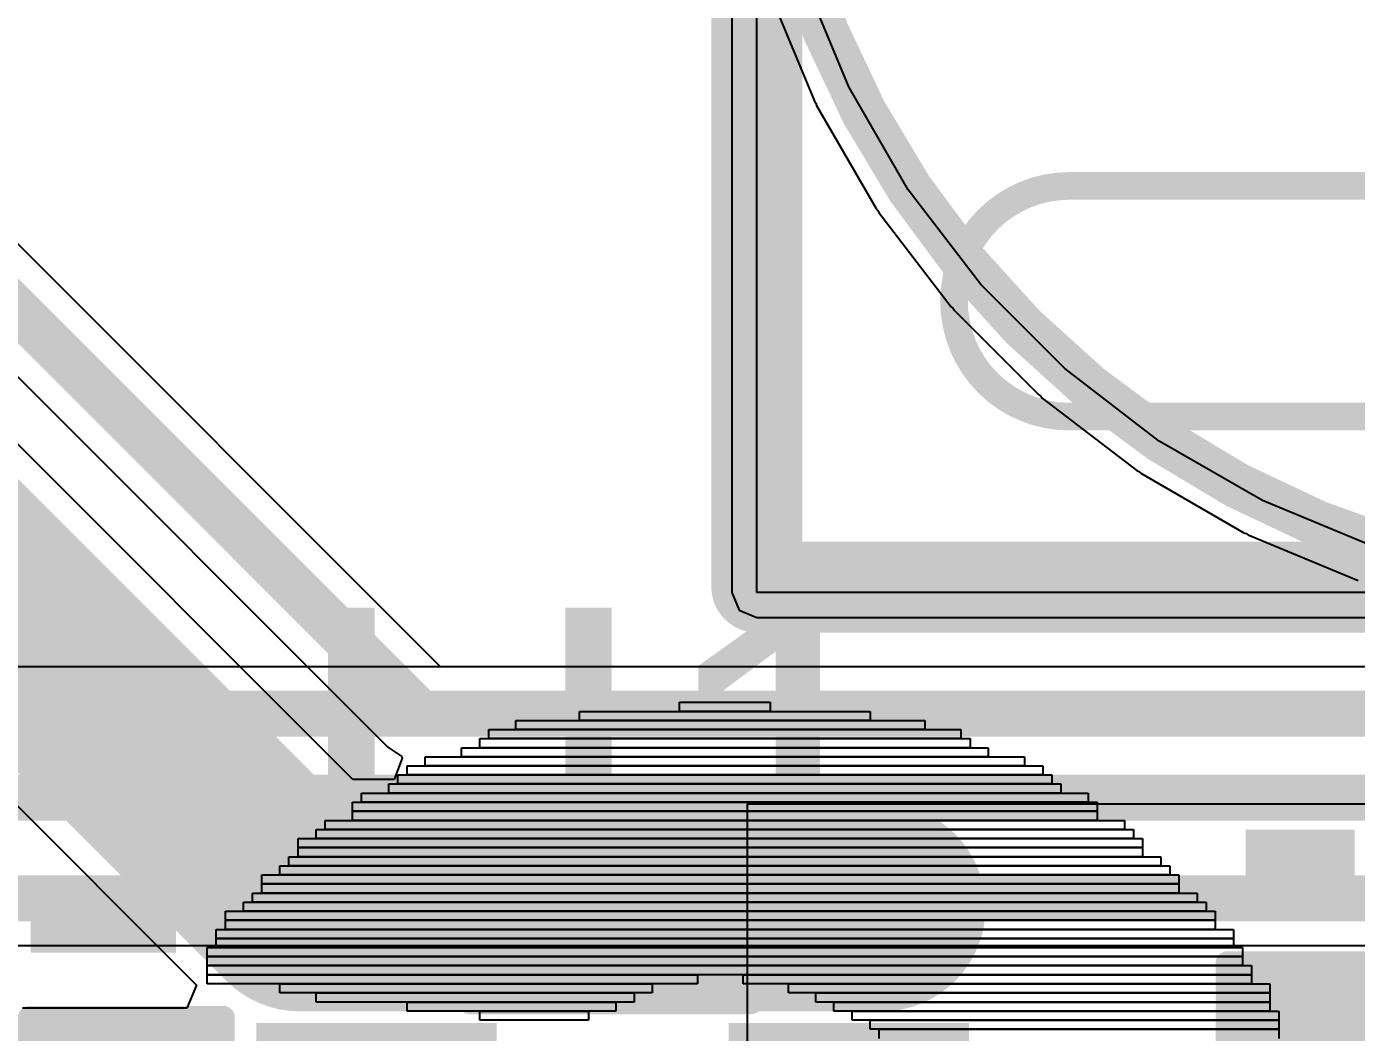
# Model space of a CAD drawing. Header units: inches. Extents: x -1 to 13, y -1.6 to 0.5.
# Drawn here: x 1.1468 to 1.435, y -1.1591 to -0.9411 of the extents above; entities that cross this region are included whole.
import ezdxf

# ---------------------------------------------------------------- set-up
doc = ezdxf.new("R2010")
doc.units = ezdxf.units.IN
doc.header["$MEASUREMENT"] = 0
for name, color, linetype in [('Board_outline', 216, 'Continuous'), ('Bottom Layer', 5, 'Continuous'), ('Bottom Overlay', 54, 'Continuous'), ('Dimensions', 6, 'Continuous'), ('Multi-Layer', 9, 'Continuous'), ('Top Glue Points', 56, 'Continuous'), ('Top Layer', 1, 'Continuous'), ('Top Overlay', 2, 'Continuous'), ('Top Paste', 8, 'Continuous'), ('Top Solder', 216, 'Continuous')]:
    doc.layers.add(name, color=color, linetype=linetype)
doc.styles.add('Arial', font='', dxfattribs={"height": 0.2})
doc.styles.get('Arial').set_extended_font_data('Arial')

# ---------------------------------------------------------------- blocks, each defined once
blk = doc.blocks.new('SOT_23_6_THIN_18')
at = {"layer": 'Top Layer'}
for points in [[(-0.07322825, 0.0496063), (-0.02913375, 0.0496063), (-0.02913375, 0.0251969), (-0.07322825, 0.0251969)], [(0.02913395, 0.0496063), (0.07322845, 0.0496063), (0.07322845, 0.0251969), (0.02913395, 0.0251969)], [(-0.07322825, 0.0122047), (-0.02913375, 0.0122047), (-0.02913375, -0.0122047), (-0.07322825, -0.0122047)], [(0.02913395, 0.0122047), (0.07322845, 0.0122047), (0.07322845, -0.0122047), (0.02913395, -0.0122047)], [(-0.07322825, -0.0251969), (-0.02913375, -0.0251969), (-0.02913375, -0.0496063), (-0.07322825, -0.0496063)], [(0.02913395, -0.0251969), (0.07322845, -0.0251969), (0.07322845, -0.0496063), (0.02913395, -0.0496063)]]:
    blk.add_hatch(color=1, dxfattribs=at).paths.add_polyline_path(points)
at = {"layer": 'Top Paste'}
for points in [[(-0.07322825, 0.0496063), (-0.02913375, 0.0496063), (-0.02913375, 0.0251969), (-0.07322825, 0.0251969)], [(0.02913395, 0.0496063), (0.07322845, 0.0496063), (0.07322845, 0.0251969), (0.02913395, 0.0251969)], [(-0.07322825, 0.0122047), (-0.02913375, 0.0122047), (-0.02913375, -0.0122047), (-0.07322825, -0.0122047)], [(0.02913395, 0.0122047), (0.07322845, 0.0122047), (0.07322845, -0.0122047), (0.02913395, -0.0122047)], [(-0.07322825, -0.0251969), (-0.02913375, -0.0251969), (-0.02913375, -0.0496063), (-0.07322825, -0.0496063)], [(0.02913395, -0.0251969), (0.07322845, -0.0251969), (0.07322845, -0.0496063), (0.02913395, -0.0496063)]]:
    blk.add_hatch(color=8, dxfattribs=at).paths.add_polyline_path(points)
at = {"layer": 'Top Solder'}
for points in [[(-0.07722825, 0.0536063), (-0.02513375, 0.0536063), (-0.02513375, 0.0211969), (-0.07722825, 0.0211969)], [(0.02513395, 0.0536063), (0.07722845, 0.0536063), (0.07722845, 0.0211969), (0.02513395, 0.0211969)], [(-0.07722825, 0.0162047), (-0.02513375, 0.0162047), (-0.02513375, -0.0162047), (-0.07722825, -0.0162047)], [(0.02513395, 0.0162047), (0.07722845, 0.0162047), (0.07722845, -0.0162047), (0.02513395, -0.0162047)], [(-0.07722825, -0.0211969), (-0.02513375, -0.0211969), (-0.02513375, -0.0536063), (-0.07722825, -0.0536063)], [(0.02513395, -0.0211969), (0.07722845, -0.0211969), (0.07722845, -0.0536063), (0.02513395, -0.0536063)]]:
    blk.add_hatch(color=216, dxfattribs=at).paths.add_polyline_path(points)
at = {"layer": 'Top Overlay', "const_width": 0.005}
for points in [[(0.03, 0.058), (-0.0299999, 0.058)], [(0.0310001, -0.058), (-0.0299999, -0.058)]]:
    blk.add_lwpolyline(points, dxfattribs=at)
at = {"layer": 'Top Overlay'}
for points, const_width in [([(-0.0312499, 0.058, 1), (-0.0287499, 0.058, 1)], 0.0025), ([(0.02875, 0.058, 1), (0.03125, 0.058, 1)], 0.0025), ([(-0.0827639, 0.038, 1), (-0.0872361, 0.038, 1)], 0.01), ([(-0.0897361, 0.038, 1), (-0.0847361, 0.038, 1)], 0.005), ([(-0.0852639, 0.038, 1), (-0.0802639, 0.038, 1)], 0.005), ([(-0.0312499, -0.058, 1), (-0.0287499, -0.058, 1)], 0.0025), ([(0.0297501, -0.058, 1), (0.0322501, -0.058, 1)], 0.0025)]:
    blk.add_lwpolyline(points, format="xyb", close=True, dxfattribs=dict(at, const_width=const_width))
blk = doc.blocks.new('CAP_0603_23')
at = {"layer": 'Top Layer'}
for points in [[(-0.015, 0.0175), (-0.015, -0.0175), (-0.045, -0.0175), (-0.045, 0.0175)], [(0.045, 0.0175), (0.045, -0.0175), (0.015, -0.0175), (0.015, 0.0175)]]:
    blk.add_hatch(color=1, dxfattribs=at).paths.add_polyline_path(points)
at = {"layer": 'Top Paste'}
for points in [[(-0.015, 0.0175), (-0.015, -0.0175), (-0.045, -0.0175), (-0.045, 0.0175)], [(0.045, 0.0175), (0.045, -0.0175), (0.015, -0.0175), (0.015, 0.0175)]]:
    blk.add_hatch(color=8, dxfattribs=at).paths.add_polyline_path(points)
at = {"layer": 'Top Solder'}
for points in [[(-0.0126378, 0.0198622), (-0.0126378, -0.0198622), (-0.0473622, -0.0198622), (-0.0473622, 0.0198622)], [(0.0473622, 0.0198622), (0.0473622, -0.0198622), (0.0126378, -0.0198622), (0.0126378, 0.0198622)]]:
    blk.add_hatch(color=216, dxfattribs=at).paths.add_polyline_path(points)
at = {"layer": 'Top Overlay', "const_width": 0.005}
for points in [[(-0.049, 0.021), (-0.049, -0.021)], [(-0.049, 0.021), (-0.018, 0.021)], [(0.018, 0.021), (0.049, 0.021)], [(0.049, 0.021), (0.049, -0.021)], [(-0.049, -0.021), (-0.018, -0.021)], [(0.018, -0.021), (0.049, -0.021)]]:
    blk.add_lwpolyline(points, dxfattribs=at)
at = {"layer": 'Top Overlay', "const_width": 0.0025}
for points in [[(-0.05025, 0.021, 1), (-0.04775, 0.021, 1)], [(-0.05025, 0.021, 1), (-0.04775, 0.021, 1)], [(-0.01925, 0.021, 1), (-0.01675, 0.021, 1)], [(0.01675, 0.021, 1), (0.01925, 0.021, 1)], [(0.04775, 0.021, 1), (0.05025, 0.021, 1)], [(0.04775, 0.021, 1), (0.05025, 0.021, 1)], [(-0.05025, -0.021, 1), (-0.04775, -0.021, 1)], [(-0.05025, -0.021, 1), (-0.04775, -0.021, 1)], [(-0.01925, -0.021, 1), (-0.01675, -0.021, 1)], [(0.01675, -0.021, 1), (0.01925, -0.021, 1)], [(0.04775, -0.021, 1), (0.05025, -0.021, 1)], [(0.04775, -0.021, 1), (0.05025, -0.021, 1)]]:
    blk.add_lwpolyline(points, format="xyb", close=True, dxfattribs=at)
blk = doc.blocks.new('RES_0603_104')
at = {"layer": 'Top Layer'}
for points in [[(-0.015, 0.0175), (-0.015, -0.0175), (-0.045, -0.0175), (-0.045, 0.0175)], [(0.045, 0.0175), (0.045, -0.0175), (0.015, -0.0175), (0.015, 0.0175)]]:
    blk.add_hatch(color=1, dxfattribs=at).paths.add_polyline_path(points)
at = {"layer": 'Top Paste'}
for points in [[(-0.015, 0.0175), (-0.015, -0.0175), (-0.045, -0.0175), (-0.045, 0.0175)], [(0.045, 0.0175), (0.045, -0.0175), (0.015, -0.0175), (0.015, 0.0175)]]:
    blk.add_hatch(color=8, dxfattribs=at).paths.add_polyline_path(points)
at = {"layer": 'Top Solder'}
for points in [[(-0.011, 0.0215), (-0.011, -0.0215), (-0.049, -0.0215), (-0.049, 0.0215)], [(0.049, 0.0215), (0.049, -0.0215), (0.011, -0.0215), (0.011, 0.0215)]]:
    blk.add_hatch(color=216, dxfattribs=at).paths.add_polyline_path(points)
at = {"layer": 'Top Overlay', "const_width": 0.005}
for points in [[(0.048, 0.021), (-0.048, 0.021)], [(-0.048, -0.021), (-0.048, 0.021)], [(0.048, -0.021), (0.048, 0.021)], [(0.048, -0.021), (-0.048, -0.021)]]:
    blk.add_lwpolyline(points, dxfattribs=at)
at = {"layer": 'Top Overlay', "const_width": 0.0025}
for points in [[(-0.04925, 0.021, 1), (-0.04675, 0.021, 1)], [(-0.04925, 0.021, 1), (-0.04675, 0.021, 1)], [(0.04675, 0.021, 1), (0.04925, 0.021, 1)], [(0.04675, 0.021, 1), (0.04925, 0.021, 1)], [(-0.04925, -0.021, 1), (-0.04675, -0.021, 1)], [(-0.04925, -0.021, 1), (-0.04675, -0.021, 1)], [(0.04675, -0.021, 1), (0.04925, -0.021, 1)], [(0.04675, -0.021, 1), (0.04925, -0.021, 1)]]:
    blk.add_lwpolyline(points, format="xyb", close=True, dxfattribs=at)

msp = doc.modelspace()

# ---------------------------------------------------------------- hatches: boundary and pattern name
at = {"layer": 'Top Glue Points'}
for points in [[(1.43462, -1.13087), (1.43462, -1.11513), (1.411, -1.11513), (1.411, -1.13087)], [(1.14764, -1.1418), (1.17914, -1.1418), (1.17914, -1.12606), (1.14764, -1.12606)]]:
    msp.add_hatch(color=56, dxfattribs=at).paths.add_polyline_path(points)

# ---------------------------------------------------------------- linework, layer by layer
at = {"layer": 'Board_outline', "const_width": 0.01}
msp.add_lwpolyline([(1.5018945, -1.0637402, -0.4142135623730951), (1.3050441, -0.8668898)], format="xyb", dxfattribs=at)
at = {"layer": 'Bottom Layer'}
for p, q in [((1.3076737, -0.9333734), (1.3175487, -0.9572137)), ((1.3175487, -0.9572137), (1.317843, -0.9576541)), ((1.317843, -0.9576541), (1.3180132, -0.9581556)), ((1.3180132, -0.9581556), (1.3309154, -0.9805028)), ((1.3309154, -0.9805028), (1.3312645, -0.9809009)), ((1.3312645, -0.9809009), (1.3314988, -0.981376)), ((1.3314988, -0.981376), (1.3472076, -1.0018481)), ((1.3472076, -1.0018481), (1.3476057, -1.0021972)), ((1.3476057, -1.0021972), (1.3479, -1.0026377)), ((1.3479, -1.0026377), (1.3661466, -1.0208843)), ((1.3661466, -1.0208843), (1.3665871, -1.0211786)), ((1.3665871, -1.0211786), (1.3669362, -1.0215767)), ((1.3669362, -1.0215767), (1.3874083, -1.0372855)), ((1.3874083, -1.0372855), (1.3878834, -1.0375198)), ((1.3878834, -1.0375198), (1.3882815, -1.0378689)), ((1.3882815, -1.0378689), (1.4106288, -1.0507711)), ((1.4106288, -1.0507711), (1.4111301, -1.0509413)), ((1.4111301, -1.0509413), (1.4115706, -1.0512356)), ((1.4115706, -1.0512356), (1.4354109, -1.0611106)), ((2.0937375, -1.0798041), (1.0279352, -1.0798041)), ((0.9949999, -1.1401959), (1.5304706, -1.1401959))]:
    msp.add_line(p, q, dxfattribs=at)
at = {"layer": 'Bottom Layer', "const_width": 0.01}
for points in [[(1.0237119, -1.09), (2.0979608, -1.09)], [(1.0040343, -1.108189), (2.1023825, -1.108189)], [(0.9949999, -1.13), (2.1114168, -1.13)]]:
    msp.add_lwpolyline(points, dxfattribs=at)
at = {"layer": 'Bottom Overlay'}
for p, q in [((1.266625, -1.09144), (1.266625, -1.08948)), ((1.266625, -1.08948), (1.329625, -1.08948)), ((1.288285, -1.08948), (1.288285, -1.08751)), ((1.288285, -1.08751), (1.307965, -1.08751)), ((1.307965, -1.08948), (1.288285, -1.08948)), ((1.307965, -1.08751), (1.307965, -1.08948)), ((1.329625, -1.08948), (1.329625, -1.09144)), ((1.252845, -1.09341), (1.252845, -1.09144)), ((1.252845, -1.09144), (1.341435, -1.09144)), ((1.329625, -1.09144), (1.266625, -1.09144)), ((1.341435, -1.09144), (1.341435, -1.09341)), ((1.246945, -1.09538), (1.246945, -1.09341)), ((1.246945, -1.09341), (1.349305, -1.09341)), ((1.341435, -1.09341), (1.252845, -1.09341)), ((1.349305, -1.09341), (1.349305, -1.09538)), ((1.241035, -1.09932), (1.241035, -1.09735)), ((1.241035, -1.09735), (1.355215, -1.09735)), ((1.244975, -1.09735), (1.244975, -1.09538)), ((1.244975, -1.09538), (1.351275, -1.09538)), ((1.351275, -1.09735), (1.244975, -1.09735)), ((1.349305, -1.09538), (1.246945, -1.09538)), ((1.351275, -1.09538), (1.351275, -1.09735)), ((1.355215, -1.09735), (1.355215, -1.09932)), ((1.233165, -1.10129), (1.233165, -1.09932)), ((1.233165, -1.09932), (1.363085, -1.09932)), ((1.355215, -1.09932), (1.241035, -1.09932)), ((1.363085, -1.09932), (1.363085, -1.10129)), ((1.227255, -1.10522), (1.227255, -1.10325)), ((1.227255, -1.10325), (1.368995, -1.10325)), ((1.229225, -1.10325), (1.229225, -1.10129)), ((1.229225, -1.10129), (1.367025, -1.10129)), ((1.367025, -1.10325), (1.229225, -1.10325)), ((1.363085, -1.10129), (1.233165, -1.10129)), ((1.367025, -1.10129), (1.367025, -1.10325)), ((1.368995, -1.10325), (1.368995, -1.10522)), ((1.225295, -1.10719), (1.225295, -1.10522)), ((1.225295, -1.10522), (1.370955, -1.10522)), ((1.368995, -1.10522), (1.227255, -1.10522)), ((1.370955, -1.10522), (1.370955, -1.10719)), ((1.217415, -1.11113), (1.217415, -1.10916)), ((1.217415, -1.10916), (1.378835, -1.10916)), ((1.219385, -1.10916), (1.219385, -1.10719)), ((1.219385, -1.10719), (1.376865, -1.10719)), ((1.376865, -1.10916), (1.219385, -1.10916)), ((1.370955, -1.10719), (1.225295, -1.10719)), ((1.376865, -1.10719), (1.376865, -1.10916)), ((1.378835, -1.10916), (1.378835, -1.11113)), ((1.378835, -1.11113), (1.217415, -1.11113)), ((1.217415, -1.1131), (1.217415, -1.11113)), ((1.217415, -1.11113), (1.378835, -1.11113)), ((1.378835, -1.11113), (1.378835, -1.1131)), ((1.209545, -1.11703), (1.209545, -1.11507)), ((1.209545, -1.11507), (1.386705, -1.11507)), ((1.211515, -1.11507), (1.211515, -1.1131)), ((1.211515, -1.1131), (1.384735, -1.1131)), ((1.384735, -1.11507), (1.211515, -1.11507)), ((1.378835, -1.1131), (1.217415, -1.1131)), ((1.384735, -1.1131), (1.384735, -1.11507)), ((1.386705, -1.11507), (1.386705, -1.11703)), ((1.205605, -1.119), (1.205605, -1.11703)), ((1.205605, -1.11703), (1.388675, -1.11703)), ((1.386705, -1.11703), (1.209545, -1.11703)), ((1.388675, -1.11703), (1.388675, -1.119)), ((1.203635, -1.12294), (1.203635, -1.12097)), ((1.203635, -1.12097), (1.392615, -1.12097)), ((1.205605, -1.12097), (1.205605, -1.119)), ((1.205605, -1.119), (1.388675, -1.119)), ((1.388675, -1.119), (1.205605, -1.119)), ((1.388675, -1.12097), (1.205605, -1.12097)), ((1.388675, -1.119), (1.388675, -1.12097)), ((1.392615, -1.12097), (1.392615, -1.12294)), ((1.201665, -1.12491), (1.201665, -1.12294)), ((1.201665, -1.12294), (1.394585, -1.12294)), ((1.392615, -1.12294), (1.203635, -1.12294)), ((1.394585, -1.12294), (1.394585, -1.12491)), ((1.197735, -1.12688), (1.197735, -1.12491)), ((1.197735, -1.12491), (1.396555, -1.12491)), ((1.396555, -1.12688), (1.197735, -1.12688)), ((1.197735, -1.12885), (1.197735, -1.12688)), ((1.197735, -1.12688), (1.396555, -1.12688)), ((1.394585, -1.12491), (1.201665, -1.12491)), ((1.396555, -1.12491), (1.396555, -1.12688)), ((1.396555, -1.12688), (1.396555, -1.12885)), ((1.195765, -1.13081), (1.195765, -1.12885)), ((1.195765, -1.12885), (1.400485, -1.12885)), ((1.396555, -1.12885), (1.197735, -1.12885)), ((1.400485, -1.12885), (1.400485, -1.13081)), ((1.189855, -1.13475), (1.189855, -1.13278)), ((1.189855, -1.13278), (1.404425, -1.13278)), ((1.193795, -1.13278), (1.193795, -1.13081)), ((1.193795, -1.13081), (1.402455, -1.13081)), ((1.402455, -1.13278), (1.193795, -1.13278)), ((1.400485, -1.13081), (1.195765, -1.13081)), ((1.402455, -1.13081), (1.402455, -1.13278)), ((1.404425, -1.13278), (1.404425, -1.13475)), ((1.404425, -1.13475), (1.189855, -1.13475)), ((1.189855, -1.13672), (1.189855, -1.13475)), ((1.189855, -1.13475), (1.404425, -1.13475)), ((1.404425, -1.13475), (1.404425, -1.13672)), ((1.187885, -1.13869), (1.187885, -1.13672)), ((1.187885, -1.13672), (1.408365, -1.13672)), ((1.404425, -1.13672), (1.189855, -1.13672)), ((1.408365, -1.13672), (1.408365, -1.13869)), ((1.185925, -1.14263), (1.185925, -1.14066)), ((1.185925, -1.14066), (1.410325, -1.14066)), ((1.408365, -1.13869), (1.187885, -1.13869)), ((1.187885, -1.14066), (1.187885, -1.13869)), ((1.187885, -1.13869), (1.408365, -1.13869)), ((1.408365, -1.14066), (1.187885, -1.14066)), ((1.408365, -1.13869), (1.408365, -1.14066)), ((1.410325, -1.14066), (1.410325, -1.14263)), ((1.410325, -1.14263), (1.185925, -1.14263)), ((1.185925, -1.14459), (1.185925, -1.14263)), ((1.185925, -1.14263), (1.410325, -1.14263)), ((1.410325, -1.14263), (1.410325, -1.14459)), ((1.185925, -1.14656), (1.185925, -1.14459)), ((1.185925, -1.14459), (1.412295, -1.14459)), ((1.410325, -1.14459), (1.185925, -1.14459)), ((1.412295, -1.14656), (1.185925, -1.14656)), ((1.185925, -1.14853), (1.185925, -1.14656)), ((1.185925, -1.14656), (1.292215, -1.14656)), ((1.292215, -1.14656), (1.292215, -1.14853)), ((1.302065, -1.14853), (1.302065, -1.14656)), ((1.302065, -1.14656), (1.412295, -1.14656)), ((1.412295, -1.14459), (1.412295, -1.14656)), ((1.412295, -1.14656), (1.412295, -1.14853)), ((1.292215, -1.14853), (1.185925, -1.14853)), ((1.201665, -1.1505), (1.201665, -1.14853)), ((1.201665, -1.14853), (1.282375, -1.14853)), ((1.282375, -1.14853), (1.282375, -1.1505)), ((1.412295, -1.14853), (1.302065, -1.14853)), ((1.311905, -1.1505), (1.311905, -1.14853)), ((1.311905, -1.14853), (1.416235, -1.14853)), ((1.416235, -1.14853), (1.416235, -1.1505)), ((1.282375, -1.1505), (1.201665, -1.1505)), ((1.209545, -1.15247), (1.209545, -1.1505)), ((1.209545, -1.1505), (1.278445, -1.1505)), ((1.278445, -1.15247), (1.209545, -1.15247)), ((1.229225, -1.15444), (1.229225, -1.15247)), ((1.229225, -1.15247), (1.274505, -1.15247)), ((1.274505, -1.15247), (1.274505, -1.15444)), ((1.278445, -1.1505), (1.278445, -1.15247)), ((1.416235, -1.1505), (1.311905, -1.1505)), ((1.317815, -1.15247), (1.317815, -1.1505)), ((1.317815, -1.1505), (1.416235, -1.1505)), ((1.416235, -1.15247), (1.317815, -1.15247)), ((1.321745, -1.15444), (1.321745, -1.15247)), ((1.321745, -1.15247), (1.416235, -1.15247)), ((1.416235, -1.1505), (1.416235, -1.15247)), ((1.416235, -1.15247), (1.416235, -1.15444)), ((1.274505, -1.15444), (1.229225, -1.15444)), ((1.244975, -1.1564), (1.244975, -1.15444)), ((1.244975, -1.15444), (1.268595, -1.15444)), ((1.268595, -1.15444), (1.268595, -1.1564)), ((1.416235, -1.15444), (1.321745, -1.15444)), ((1.325685, -1.1564), (1.325685, -1.15444)), ((1.325685, -1.15444), (1.418205, -1.15444)), ((1.418205, -1.15444), (1.418205, -1.1564)), ((1.268595, -1.1564), (1.244975, -1.1564)), ((1.418205, -1.1564), (1.325685, -1.1564)), ((1.329625, -1.15837), (1.329625, -1.1564)), ((1.329625, -1.1564), (1.418205, -1.1564)), ((1.418205, -1.15837), (1.329625, -1.15837)), ((1.331585, -1.16034), (1.331585, -1.15837)), ((1.331585, -1.15837), (1.418205, -1.15837)), ((1.418205, -1.1564), (1.418205, -1.15837)), ((1.418205, -1.15837), (1.418205, -1.16034))]:
    msp.add_line(p, q, dxfattribs=at)
at = {"layer": 'Dimensions'}
for points, const_width in [([(1.3050441, -1.062547), (1.3050441, -0.1590309)], 0.019685), ([(1.3728, -0.97561), (2.1428, -0.97561)], 0.006), ([(1.3728, -1.02561), (2.1428, -1.02561)], 0.006), ([(1.3050441, -1.062547), (2.2105559, -1.062547)], 0.019685)]:
    msp.add_lwpolyline(points, dxfattribs=dict(at, const_width=const_width))
at = {"layer": 'Dimensions', "const_width": 0.006}
for points in [[(1.3478, -1.00061, -0.4142135623730951), (1.3728, -0.97561)], [(1.3728, -1.02561, -0.4142135623730951), (1.3478, -1.00061)]]:
    msp.add_lwpolyline(points, format="xyb", dxfattribs=at)
at = {"layer": 'Dimensions'}
for points, const_width in [([(1.3713, -0.97561, 1), (1.3743, -0.97561, 1)], 0.003), ([(1.3713, -0.97561, 1), (1.3743, -0.97561, 1)], 0.003), ([(1.3463, -1.00061, 1), (1.3493, -1.00061, 1)], 0.003), ([(1.3463, -1.00061, 1), (1.3493, -1.00061, 1)], 0.003), ([(1.3713, -1.02561, 1), (1.3743, -1.02561, 1)], 0.003), ([(1.3713, -1.02561, 1), (1.3743, -1.02561, 1)], 0.003), ([(1.3001229, -1.062547, 1), (1.3099653, -1.062547, 1)], 0.0098425), ([(1.3001229, -1.062547, 1), (1.3099653, -1.062547, 1)], 0.0098425)]:
    msp.add_lwpolyline(points, format="xyb", close=True, dxfattribs=dict(at, const_width=const_width))
at = {"layer": 'Multi-Layer'}
for p, q in [((1.3249659, -0.9541414), (1.3150909, -0.9303011)), ((1.3378681, -0.9764887), (1.3249659, -0.9541414)), ((1.3535769, -0.9969608), (1.3378681, -0.9764887)), ((1.3718235, -1.0152074), (1.3535769, -0.9969608)), ((1.3922956, -1.0309162), (1.3718235, -1.0152074)), ((1.4146429, -1.0438184), (1.3922956, -1.0309162)), ((1.4384832, -1.0536934), (1.4146429, -1.0438184))]:
    msp.add_line(p, q, dxfattribs=at)
at = {"layer": 'Top Layer'}
for p, q in [((1.3050441, -1.0637402), (1.3050441, -0.1590309)), ((1.2996321, -0.9001913), (1.2996321, -1.0637402)), ((1.2364832, -1.0798041), (1.1054695, -0.9487904)), ((1.0940366, -0.9661959), (1.2250503, -1.0972096)), ((1.2174893, -1.1042627), (1.1200765, -1.00685)), ((1.0908153, -1.0560417), (1.1835736, -1.1488)), ((1.2996321, -1.0637402), (1.3012172, -1.0675671)), ((2.2105559, -1.0637402), (1.3050441, -1.0637402)), ((1.3012172, -1.0675671), (1.3050441, -1.0691522)), ((1.3050441, -1.0691522), (1.4685929, -1.0691522)), ((2.227369, -1.0798041), (1.2364832, -1.0798041)), ((1.2250503, -1.0972096), (1.2281229, -1.0992627)), ((1.2281902, -1.099635), (1.2264046, -1.1042627)), ((1.2281229, -1.0992627), (1.2281902, -1.099635)), ((1.2264046, -1.1042627), (1.2174893, -1.1042627)), ((1.303, -1.1835), (1.303, -1.1095)), ((1.303, -1.1095), (1.551, -1.1095)), ((1.1835736, -1.1488), (1.1815025, -1.1538)), ((1.1815025, -1.1538), (1.14589, -1.1538))]:
    msp.add_line(p, q, dxfattribs=at)
for points, const_width in [([(1.0982599, -0.956), (1.2322599, -1.09)], 0.01), ([(1.1004629, -1.0264628), (1.2060001, -1.132)], 0.045), ([(1.2322599, -1.09), (2.2315923, -1.09)], 0.01), ([(1.2060001, -1.132), (1.3321394, -1.132)], 0.045)]:
    msp.add_lwpolyline(points, dxfattribs=dict(at, const_width=const_width))
for points, const_width in [([(1.2297599, -1.09, 1), (1.2347599, -1.09, 1)], 0.005), ([(1.2297599, -1.09, 1), (1.2347599, -1.09, 1)], 0.005), ([(1.1947501, -1.132, 1), (1.2172501, -1.132, 1)], 0.0225), ([(1.1947501, -1.132, 1), (1.2172501, -1.132, 1)], 0.0225), ([(1.3208894, -1.132, 1), (1.3433894, -1.132, 1)], 0.0225)]:
    msp.add_lwpolyline(points, format="xyb", close=True, dxfattribs=dict(at, const_width=const_width))

# ---------------------------------------------------------------- block references
for name, p, rotation in [('CAP_0603_23', (1.428, -1.193), 90), ('SOT_23_6_THIN_18', (1.2738, -1.21061), 180), ('RES_0603_104', (1.16839, -1.2038), 270)]:
    msp.add_blockref(name, p, dxfattribs=dict(rotation=rotation))

# ---------------------------------------------------------------- texts
at = {"layer": 'Top Overlay', "style": 'Arial'}
msp.add_text('U1', height=0.0775, dxfattribs=at).set_placement((1.2037704, -1.1445322))

doc.saveas('drawing.dxf')
